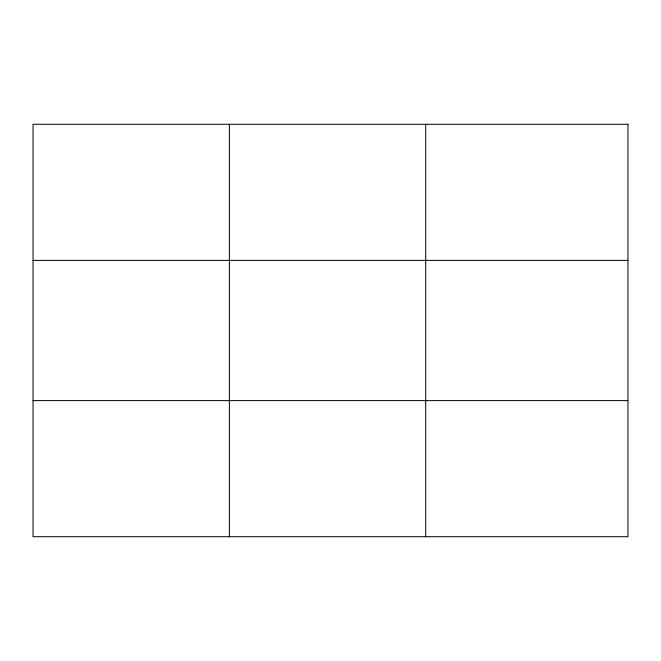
<?xml version="1.0" encoding="UTF-8"?>
<svg xmlns="http://www.w3.org/2000/svg" width="661" height="661" viewBox="0 0 661 661"><rect width="100%" height="100%" fill="white"/><g stroke="black" fill="none" stroke-linecap="round" stroke-linejoin="round"><path stroke-width="0.99" d="M229.367 124.285L229.367 536.715M425.684 124.285L425.684 536.715M33.05 260.384L627.95 260.384M33.05 400.616L627.95 400.616M627.95 124.285L627.95 536.715L33.05 536.715L33.05 124.285L627.95 124.285"/></g></svg>
